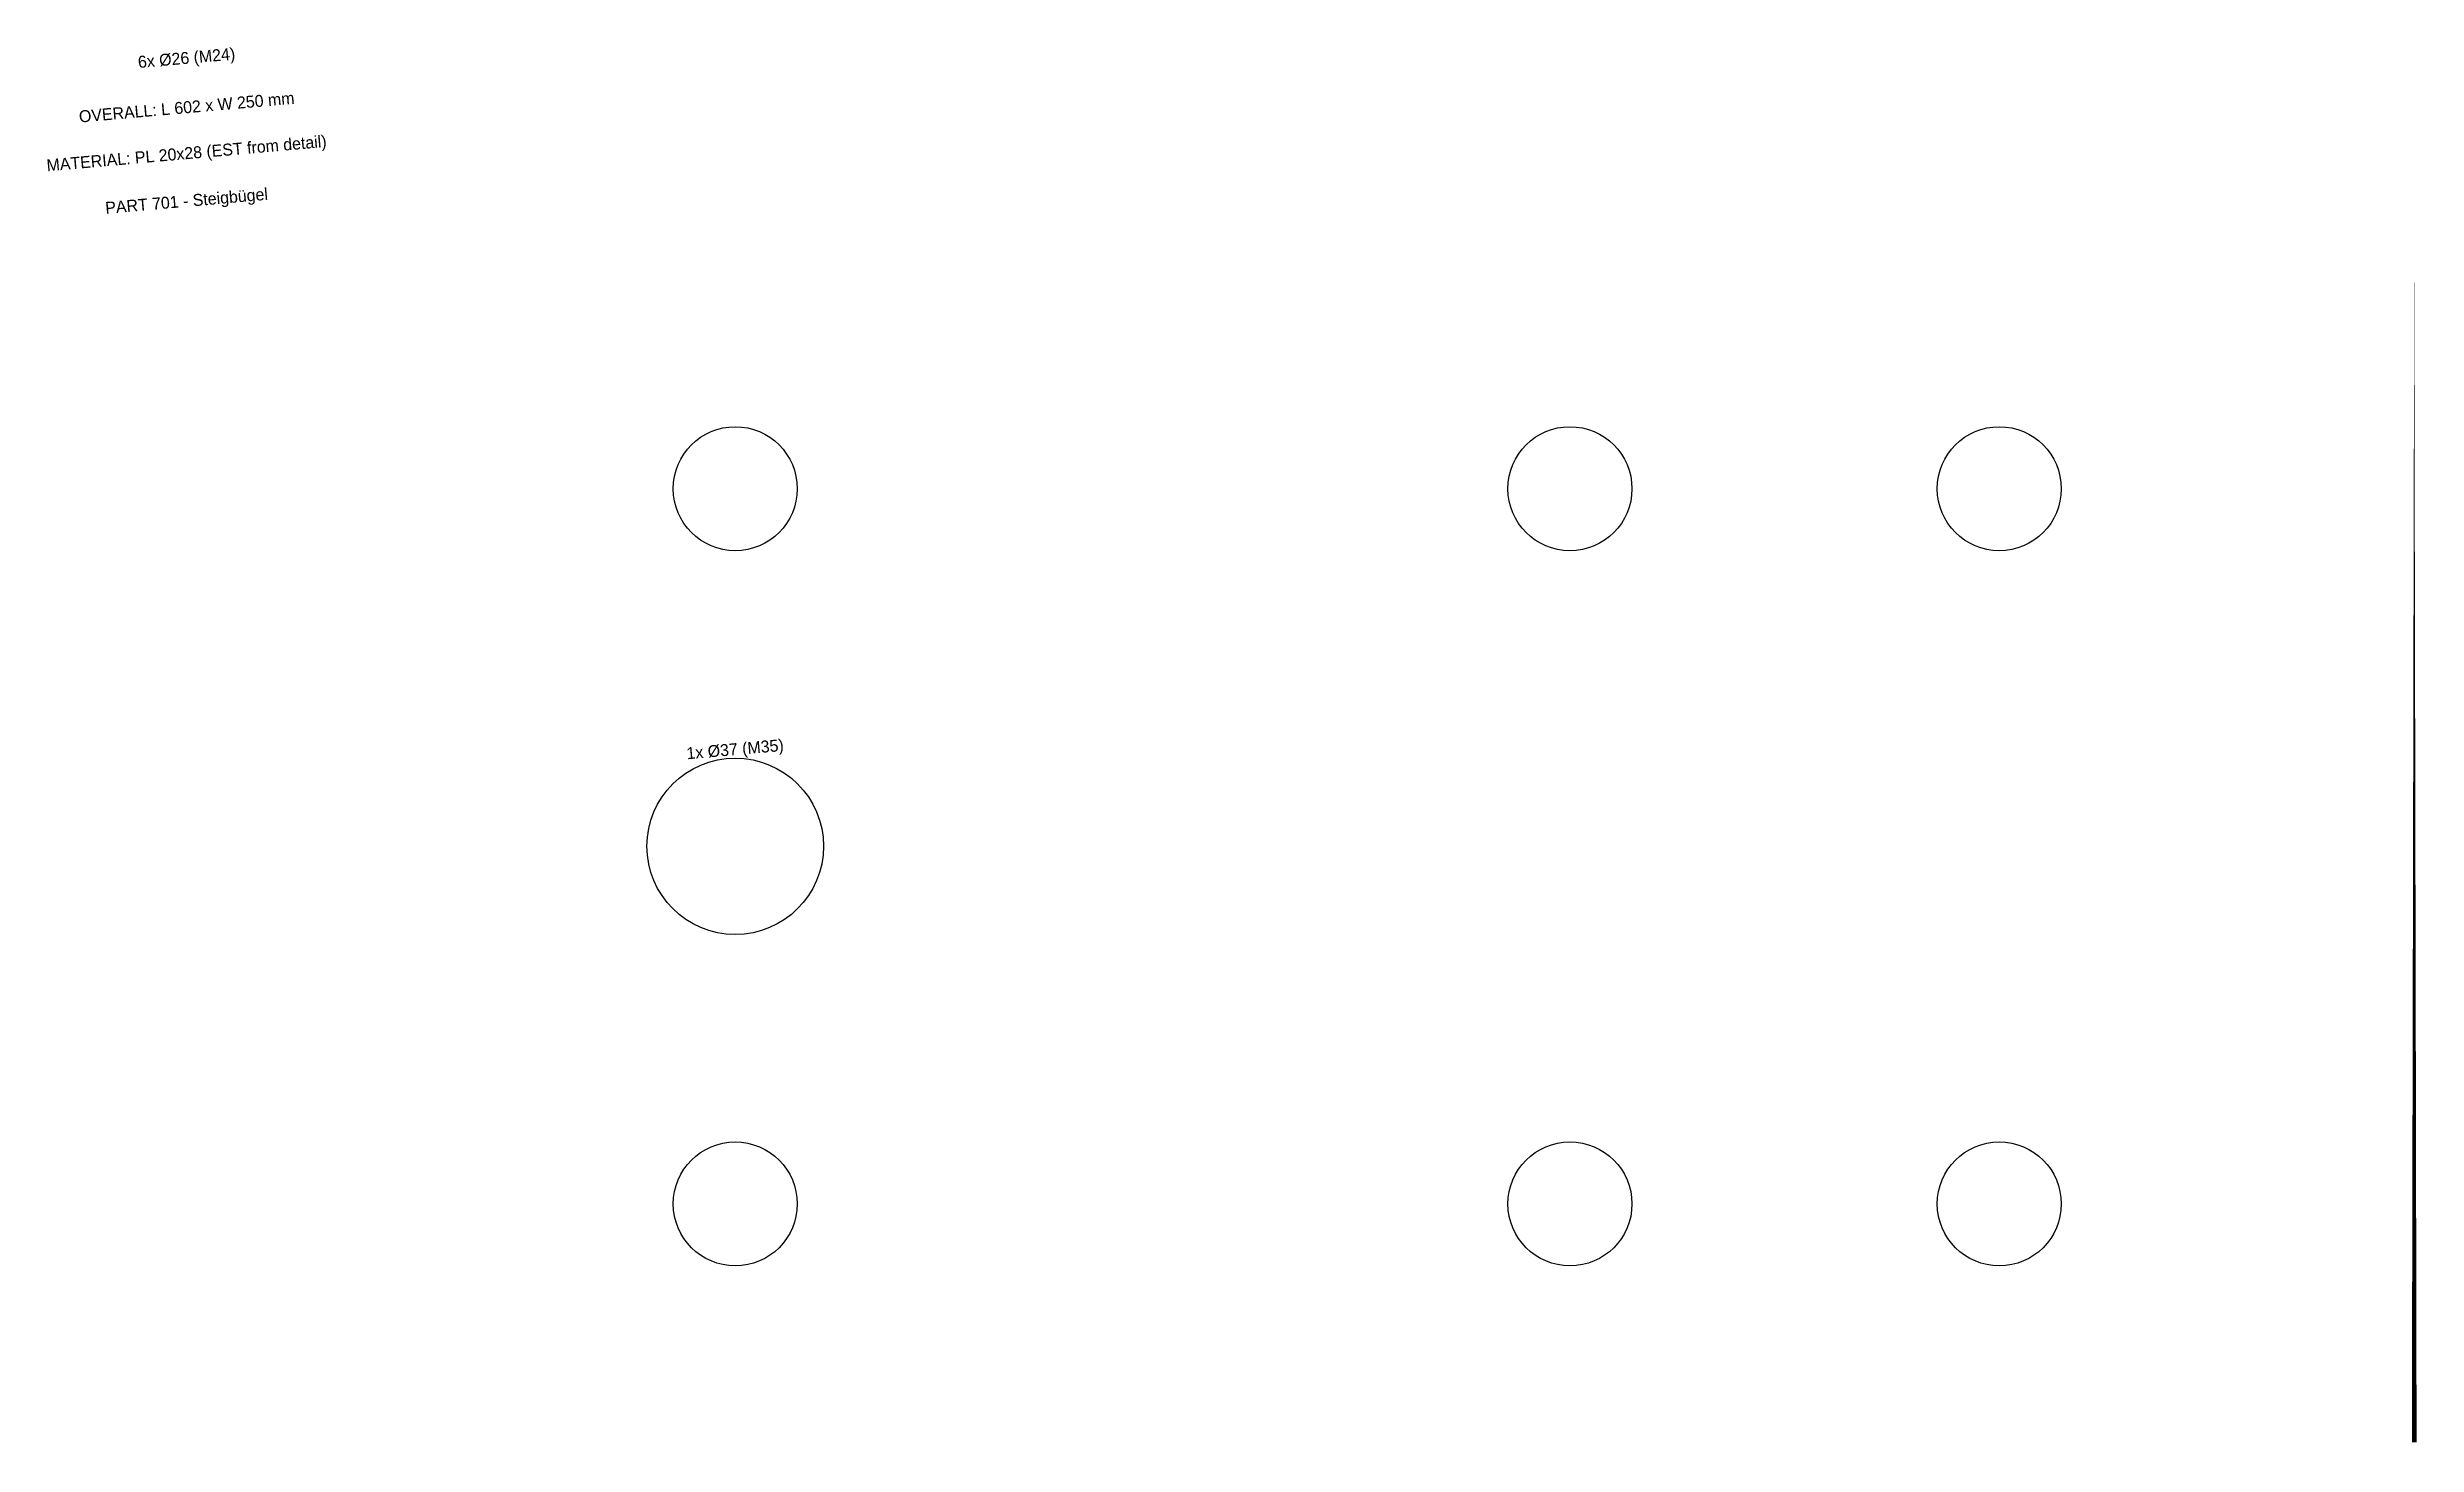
# Model space of a CAD drawing. Header units: millimetres. Extents: x -19 to 478, y 0 to 293.
import ezdxf

# ---------------------------------------------------------------- set-up
doc = ezdxf.new("R2010")
doc.units = ezdxf.units.MM
doc.layers.add('ANNOTATION', color=7, linetype='Continuous')
doc.layers.add('GEOMETRY', color=1, linetype='Continuous')

msp = doc.modelspace()

# ---------------------------------------------------------------- linework, layer by layer
at = {"layer": 'GEOMETRY'}
msp.add_lwpolyline([(0, 0, 0, 0, 0), (477, 0, 1, 0, 0), (477, 250, 0, 0, 0), (0, 250, 0, 0, 0), (0, 0, 0, 0, 0)], format="xyseb", dxfattribs=at)
for centre, radius in [((125, 200), 13), ((300, 200), 13), ((390, 200), 13), ((125, 125), 18.5), ((125, 50), 13), ((300, 50), 13), ((390, 50), 13)]:
    msp.add_circle(centre, radius, dxfattribs=at)

# ---------------------------------------------------------------- texts
at = {"layer": 'ANNOTATION', "char_height": 2.5, "attachment_point": 5, "rotation": 5}
for s, insert in [('6x Ø26 (M24)', (10, 290)), ('OVERALL: L 602 x W 250 mm', (10, 280)), ('MATERIAL: PL 20x28 (EST from detail)', (10, 270)), ('PART 701 - Steigbügel', (10, 260)), ('1x Ø37 (M35)', (125, 145))]:
    msp.add_mtext(s, dxfattribs=dict(at, insert=insert))

doc.saveas('drawing.dxf')
